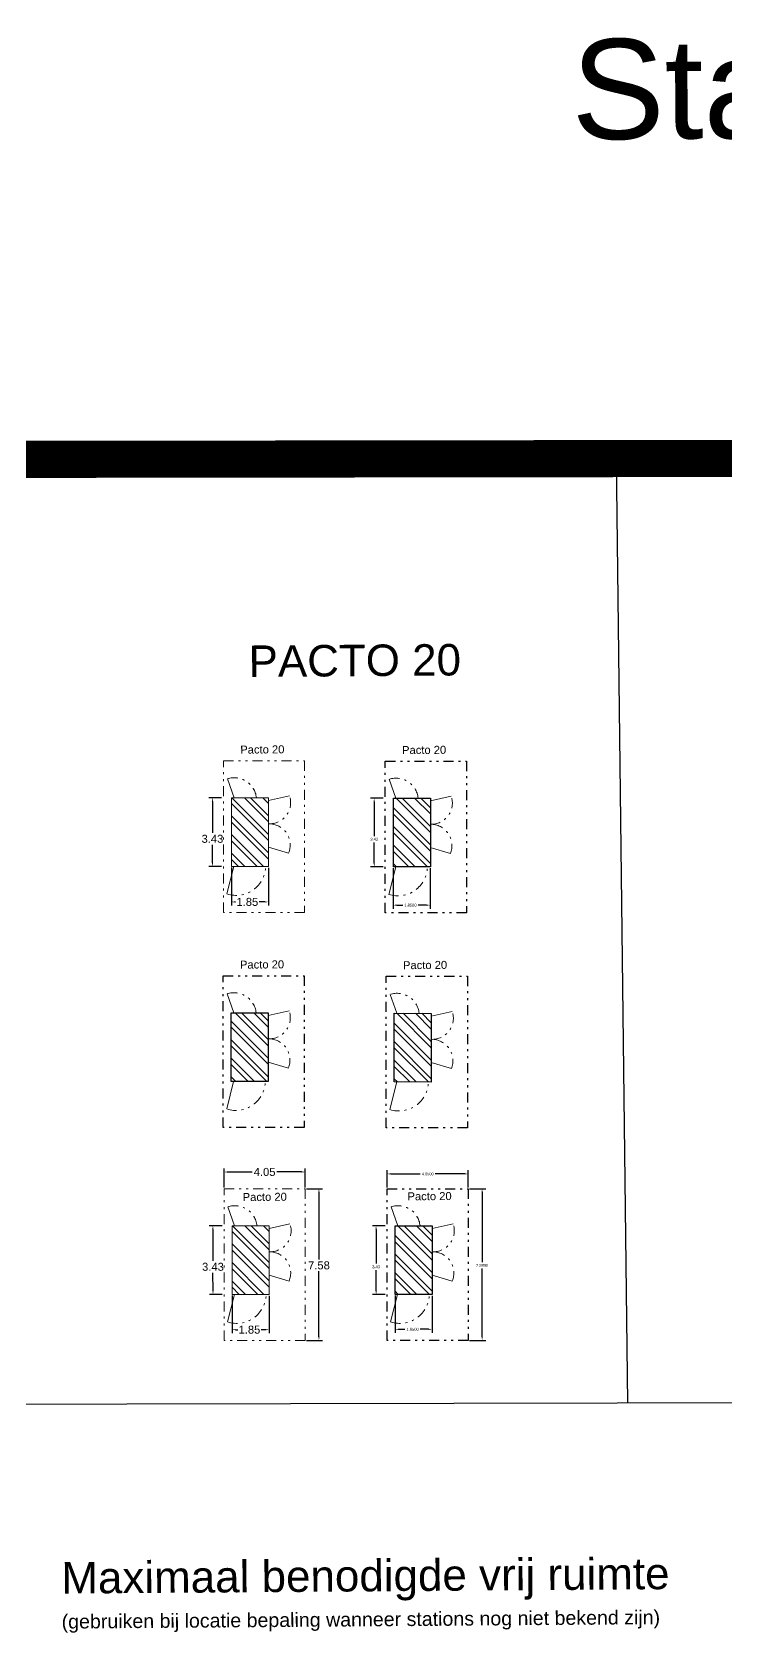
# Model space of a CAD drawing. Header units: metres. Extents: x 342 to 6270, y 11 to 2199.
# Drawn here: x 515 to 549.7, y 143.4 to 223.4 of the extents above; entities that cross this region are included whole.
import ezdxf

# ---------------------------------------------------------------- set-up
doc = ezdxf.new("R2010")
doc.units = ezdxf.units.M
doc.linetypes.add('DASHED', pattern=[0.75, 0.5, -0.25])
doc.linetypes.add('DIVIDE', pattern=[1.25, 0.5, -0.25, 0, -0.25, 0, -0.25])
doc.layers.get('Defpoints').update_dxf_attribs({"lineweight": 5})
doc.layers.add('01 - Station', color=7, linetype='Continuous')
doc.layers.add('Aansluiting LS K09', color=104, linetype='DASHED', lineweight=0)
doc.styles.get("Standard").update_dxf_attribs({"font": 'arial.ttf'})
doc.styles.add('TM-0.5', font='', dxfattribs={"height": 0.5})
doc.styles.get('TM-0.5').set_extended_font_data('Arial Nova Light')
doc.dimstyles.get("Standard").update_dxf_attribs({"dimtxt": 0.18, "dimasz": 0.18, "dimexe": 0.18, "dimexo": 0.0625, "dimgap": 0.09, "dimtad": 0, "dimtih": 1, "dimtoh": 1, "dimdec": 4, "dimzin": 0, "dimdsep": 46, "dimtxsty": 'Standard', "dimcen": 0.09, "dimadec": 0, "dimazin": 0, "dimtfac": 1, "dimtdec": 4, "dimtofl": 0, "dimtmove": 0, "dimatfit": 3, "dimfxl": 1, "dimtolj": 1, "dimtzin": 0, "dimarcsym": 0})

# ---------------------------------------------------------------- blocks, each defined once
blk = doc.blocks.new('*D139')
at = {"layer": '01 - Station', "color": 0, "lineweight": -2, "transparency": 16777216}
for p, q in [((586.634, 172.628), (586.634, 173.385)), ((586.814, 173.205), (588.24, 173.205)), ((590.376, 173.205), (588.876, 173.205)), ((590.556, 172.628), (590.556, 173.385))]:
    blk.add_line(p, q, dxfattribs=at)
at = {"layer": '01 - Station', "color": 0, "transparency": 16777216}
for points in [[(586.814, 173.235), (586.814, 173.175), (586.634, 173.205)], [(590.376, 173.235), (590.376, 173.175), (590.556, 173.205)]]:
    blk.add_solid(points, dxfattribs=at)
at = {"layer": 'Defpoints', "color": 0, "transparency": 16777216}
for p in [(590.556, 173.205), (586.634, 172.566), (590.556, 172.566)]:
    blk.add_point(p, dxfattribs=at)
at = {"layer": '01 - Station', "color": 0, "transparency": 16777216, "insert": (588.558, 173.205), "char_height": 25, "attachment_point": 5}
blk.add_mtext('\\A1;{\\H0.0044x;\\P3.9220}', dxfattribs=at)
blk = doc.blocks.new('*D140')
at = {"layer": '01 - Station', "color": 0, "lineweight": -2, "transparency": 16777216}
for p, q in [((590.618, 172.566), (591.54, 172.566)), ((591.36, 172.386), (591.36, 170.424)), ((591.36, 168.17), (591.36, 170.132)), ((590.618, 167.99), (591.54, 167.99))]:
    blk.add_line(p, q, dxfattribs=at)
at = {"layer": '01 - Station', "color": 0, "transparency": 16777216}
for points in [[(591.33, 172.386), (591.39, 172.386), (591.36, 172.566)], [(591.33, 168.17), (591.39, 168.17), (591.36, 167.99)]]:
    blk.add_solid(points, dxfattribs=at)
at = {"layer": 'Defpoints', "color": 0, "transparency": 16777216}
for p in [(590.556, 172.566), (591.36, 172.566), (590.556, 167.99)]:
    blk.add_point(p, dxfattribs=at)
at = {"layer": '01 - Station', "color": 0, "transparency": 16777216, "insert": (591.36, 170.278), "char_height": 25, "attachment_point": 5}
blk.add_mtext('\\A1;{\\H0.0044x;4.5760}', dxfattribs=at)
blk = doc.blocks.new('*D117')
at = {"layer": '01 - Station', "color": 0, "lineweight": -2, "transparency": 16777216}
for p, q in [((533.075, 181.648), (533.075, 179.615)), ((534.925, 181.644), (534.925, 179.615)), ((533.255, 179.795), (533.553, 179.795)), ((534.745, 179.795), (534.316, 179.795))]:
    blk.add_line(p, q, dxfattribs=at)
at = {"layer": '01 - Station', "color": 0, "transparency": 16777216}
for points in [[(533.255, 179.825), (533.255, 179.765), (533.075, 179.795)], [(534.745, 179.825), (534.745, 179.765), (534.925, 179.795)]]:
    blk.add_solid(points, dxfattribs=at)
at = {"layer": 'Defpoints', "color": 0, "transparency": 16777216}
for p in [(533.075, 181.71), (534.925, 181.706), (534.925, 179.795)]:
    blk.add_point(p, dxfattribs=at)
at = {"layer": '01 - Station', "color": 0, "transparency": 16777216, "insert": (533.934, 179.795), "char_height": 0.18, "attachment_point": 5}
blk.add_mtext('\\A1;{\\H0.8x;1.8500}', dxfattribs=at)
blk = doc.blocks.new('*D118')
at = {"color": 0, "lineweight": -2, "transparency": 16777216}
for p, q in [((532.581, 185.139), (531.943, 185.138)), ((532.124, 184.959), (532.126, 183.249)), ((532.128, 181.889), (532.127, 182.922)), ((532.581, 181.709), (531.948, 181.708))]:
    blk.add_line(p, q, dxfattribs=at)
at = {"color": 0, "transparency": 16777216}
for points in [[(532.154, 184.959), (532.094, 184.959), (532.123, 185.139)], [(532.158, 181.889), (532.098, 181.889), (532.128, 181.709)]]:
    blk.add_solid(points, dxfattribs=at)
at = {"layer": 'Defpoints', "color": 0, "transparency": 16777216}
for p in [(533.081, 185.14), (532.128, 181.709), (533.081, 181.71)]:
    blk.add_point(p, dxfattribs=at)
at = {"color": 0, "transparency": 16777216, "insert": (532.126, 183.086), "char_height": 0.18, "attachment_point": 5}
blk.add_mtext('\\A1;{\\H0.8x;3.43}', dxfattribs=at)
blk = doc.blocks.new('*D119')
at = {"layer": '01 - Station', "color": 0, "lineweight": -2, "transparency": 16777216}
for p, q in [((533.169, 160.282), (533.169, 158.419)), ((535.019, 160.279), (535.019, 158.419)), ((533.349, 158.599), (533.662, 158.599)), ((534.839, 158.599), (534.426, 158.599))]:
    blk.add_line(p, q, dxfattribs=at)
at = {"layer": '01 - Station', "color": 0, "transparency": 16777216}
for points in [[(533.349, 158.629), (533.349, 158.569), (533.169, 158.599)], [(534.839, 158.629), (534.839, 158.569), (535.019, 158.599)]]:
    blk.add_solid(points, dxfattribs=at)
at = {"layer": 'Defpoints', "color": 0, "transparency": 16777216}
for p in [(533.169, 160.345), (535.019, 160.341), (535.019, 158.599)]:
    blk.add_point(p, dxfattribs=at)
at = {"layer": '01 - Station', "color": 0, "transparency": 16777216, "insert": (534.044, 158.599), "char_height": 0.18, "attachment_point": 5}
blk.add_mtext('\\A1;{\\H0.8x;1.8500}', dxfattribs=at)
blk = doc.blocks.new('*D120')
at = {"color": 0, "lineweight": -2, "transparency": 16777216}
for p, q in [((532.676, 163.774), (532.037, 163.773)), ((532.218, 163.593), (532.22, 161.884)), ((532.222, 160.523), (532.221, 161.557)), ((532.676, 160.344), (532.043, 160.343))]:
    blk.add_line(p, q, dxfattribs=at)
at = {"color": 0, "transparency": 16777216}
for points in [[(532.248, 163.593), (532.188, 163.593), (532.217, 163.773)], [(532.252, 160.523), (532.192, 160.523), (532.223, 160.343)]]:
    blk.add_solid(points, dxfattribs=at)
at = {"layer": 'Defpoints', "color": 0, "transparency": 16777216}
for p in [(533.176, 163.775), (532.223, 160.343), (533.176, 160.345)]:
    blk.add_point(p, dxfattribs=at)
at = {"color": 0, "transparency": 16777216, "insert": (532.221, 161.721), "char_height": 0.18, "attachment_point": 5}
blk.add_mtext('\\A1;{\\H0.8x;3.43}', dxfattribs=at)
blk = doc.blocks.new('*D121')
at = {"layer": '01 - Station', "color": 0, "lineweight": -2, "transparency": 16777216}
for p, q in [((536.888, 165.625), (537.696, 165.625)), ((537.516, 165.445), (537.516, 161.957)), ((537.516, 158.225), (537.516, 161.63)), ((536.888, 158.045), (537.696, 158.045))]:
    blk.add_line(p, q, dxfattribs=at)
at = {"layer": '01 - Station', "color": 0, "transparency": 16777216}
for points in [[(537.486, 165.445), (537.546, 165.445), (537.516, 165.625)], [(537.486, 158.225), (537.546, 158.225), (537.516, 158.045)]]:
    blk.add_solid(points, dxfattribs=at)
at = {"layer": 'Defpoints', "color": 0, "transparency": 16777216}
for p in [(536.826, 165.625), (536.826, 158.045), (537.516, 158.045)]:
    blk.add_point(p, dxfattribs=at)
at = {"layer": '01 - Station', "color": 0, "transparency": 16777216, "insert": (537.516, 161.794), "char_height": 0.18, "attachment_point": 5}
blk.add_mtext('\\A1;{\\H0.8x;7.5800}', dxfattribs=at)
blk = doc.blocks.new('*D148')
at = {"layer": '01 - Station', "color": 0, "lineweight": -2, "transparency": 16777216}
for p, q in [((532.776, 165.687), (532.776, 166.544)), ((536.826, 165.687), (536.826, 166.544)), ((532.956, 166.364), (534.424, 166.364)), ((536.646, 166.364), (535.177, 166.364))]:
    blk.add_line(p, q, dxfattribs=at)
at = {"layer": '01 - Station', "color": 0, "transparency": 16777216}
for points in [[(532.956, 166.394), (532.956, 166.334), (532.776, 166.364)], [(536.646, 166.394), (536.646, 166.334), (536.826, 166.364)]]:
    blk.add_solid(points, dxfattribs=at)
at = {"layer": 'Defpoints', "color": 0, "transparency": 16777216}
for p in [(536.826, 166.364), (532.776, 165.625), (536.826, 165.625)]:
    blk.add_point(p, dxfattribs=at)
at = {"layer": '01 - Station', "color": 0, "transparency": 16777216, "insert": (534.801, 166.364), "char_height": 0.18, "attachment_point": 5}
blk.add_mtext('\\A1;{\\H0.76x;4.0500}', dxfattribs=at)
blk = doc.blocks.new('*D53')
at = {"layer": '01 - Station', "color": 0, "lineweight": -2, "transparency": 16777216}
for p, q in [((222.337, 181.024), (222.337, 179.129)), ((224.187, 181.02), (224.187, 179.129)), ((222.517, 179.309), (222.545, 179.309)), ((224.007, 179.309), (223.722, 179.309))]:
    blk.add_line(p, q, dxfattribs=at)
at = {"layer": '01 - Station', "color": 0, "transparency": 16777216}
for points in [[(222.517, 179.339), (222.517, 179.279), (222.337, 179.309)], [(224.007, 179.339), (224.007, 179.279), (224.187, 179.309)]]:
    blk.add_solid(points, dxfattribs=at)
at = {"layer": 'Defpoints', "color": 0, "transparency": 16777216}
for p in [(222.337, 181.086), (224.187, 181.083), (224.187, 179.309)]:
    blk.add_point(p, dxfattribs=at)
at = {"layer": '01 - Station', "color": 0, "lineweight": 0, "transparency": 16777216, "insert": (223.133, 179.309), "char_height": 0.5, "attachment_point": 5, "style": 'TM-0.5'}
blk.add_mtext('\\A1;{\\H0.8x;1.85}', dxfattribs=at)
blk = doc.blocks.new('*D54')
at = {"color": 0, "lineweight": -2, "transparency": 16777216}
for p, q in [((221.844, 184.516), (221.206, 184.515)), ((221.386, 184.335), (221.388, 182.756)), ((221.391, 181.265), (221.389, 182.169)), ((221.844, 181.086), (221.211, 181.085))]:
    blk.add_line(p, q, dxfattribs=at)
at = {"color": 0, "transparency": 16777216}
for points in [[(221.416, 184.335), (221.356, 184.335), (221.386, 184.515)], [(221.421, 181.265), (221.361, 181.265), (221.391, 181.085)]]:
    blk.add_solid(points, dxfattribs=at)
at = {"layer": 'Defpoints', "color": 0, "transparency": 16777216}
for p in [(222.344, 184.516), (221.391, 181.085), (222.344, 181.086)]:
    blk.add_point(p, dxfattribs=at)
at = {"color": 0, "lineweight": 0, "transparency": 16777216, "insert": (221.389, 182.462), "char_height": 0.5, "attachment_point": 5, "style": 'TM-0.5'}
blk.add_mtext('\\A1;{\\H0.8x;3.43}', dxfattribs=at)
blk = doc.blocks.new('PACTO 20 exc. afm.')
at = {"transparency": 33554687}
h = blk.add_hatch(dxfattribs=at)
h.set_pattern_fill('ANSI32', color=256, scale=0.069, angle=89.97653)
h.set_pattern_definition([(134.97652568, (401110.7286, -176326.92934), (-0.4649186164, -0.4645378142), []), (134.97652568, (401110.72875, -176326.6195), (-0.4649186164, -0.4645378142), [])])
h.paths.add_polyline_path([(0.602, 1.914), (-1.247, 1.915), (-1.249, -1.515), (0.601, -1.519)])
at = {"color": 114, "linetype": 'DIVIDE', "true_color": 0x139b48}
blk.add_lwpolyline([(-1.649, 3.765), (2.401, 3.765), (2.401, -3.815), (-1.649, -3.815)], close=True, dxfattribs=at)
at = {"lineweight": 15}
for points in [[(-1.126, 1.915), (-1.457, 2.861)], [(0.601, 1.776), (1.642, 2.011)], [(0.598, -0.549), (1.603, -0.852)], [(-1.128, -1.516), (-1.477, -2.895)]]:
    blk.add_lwpolyline(points, dxfattribs=at)
blk.add_lwpolyline([(-1.249, -1.515), (-1.249, 1.915), (0.601, 1.911), (0.601, -1.519)], close=True)
at = {"linetype": 'DIVIDE', "lineweight": 15}
for centre, radius, start, end in [((-1.114, 1.804), 1.111, 5.92656, 107.96306), ((0.65, 1.664), 1.051, 267.31725, 19.3189), ((0.613, -0.453), 1.067, 338.05001, 90.63191), ((-1.023, -1.491), 1.476, 252.08603, 358.92278)]:
    blk.add_arc(centre, radius, start, end, dxfattribs=at)
at = {"insert": (-0.815, 4.518), "char_height": 0.4, "attachment_point": 1, "rotation": 0.42477, "style": 'TM-0.5'}
blk.add_mtext_dynamic_manual_height_columns('Pacto 20', width=5.58023, gutter_width=6.043, heights=[0], dxfattribs=at)
blk = doc.blocks.new('*D55')
at = {"layer": '01 - Station', "color": 0, "lineweight": -2, "transparency": 16777216}
for p, q in [((222.37, 159.636), (222.37, 157.754)), ((224.22, 159.633), (224.22, 157.754)), ((222.55, 157.934), (222.65, 157.934)), ((224.04, 157.934), (223.827, 157.934))]:
    blk.add_line(p, q, dxfattribs=at)
at = {"layer": '01 - Station', "color": 0, "transparency": 16777216}
for points in [[(222.55, 157.964), (222.55, 157.904), (222.37, 157.934)], [(224.04, 157.964), (224.04, 157.904), (224.22, 157.934)]]:
    blk.add_solid(points, dxfattribs=at)
at = {"layer": 'Defpoints', "color": 0, "transparency": 16777216}
for p in [(222.37, 159.699), (224.22, 159.695), (224.22, 157.934)]:
    blk.add_point(p, dxfattribs=at)
at = {"layer": '01 - Station', "color": 0, "lineweight": 0, "transparency": 16777216, "insert": (223.238, 157.934), "char_height": 0.5, "attachment_point": 5, "style": 'TM-0.5'}
blk.add_mtext('\\A1;{\\H0.8x;1.85}', dxfattribs=at)
blk = doc.blocks.new('*D56')
at = {"color": 0, "lineweight": -2, "transparency": 16777216}
for p, q in [((221.87, 163.128), (221.232, 163.127)), ((221.412, 162.947), (221.415, 161.368)), ((221.417, 159.877), (221.415, 160.781)), ((221.87, 159.698), (221.237, 159.697))]:
    blk.add_line(p, q, dxfattribs=at)
at = {"color": 0, "transparency": 16777216}
for points in [[(221.442, 162.948), (221.382, 162.947), (221.412, 163.127)], [(221.447, 159.878), (221.387, 159.877), (221.417, 159.697)]]:
    blk.add_solid(points, dxfattribs=at)
at = {"layer": 'Defpoints', "color": 0, "transparency": 16777216}
for p in [(222.37, 163.129), (221.417, 159.697), (222.37, 159.699)]:
    blk.add_point(p, dxfattribs=at)
at = {"color": 0, "lineweight": 0, "transparency": 16777216, "insert": (221.415, 161.075), "char_height": 0.5, "attachment_point": 5, "style": 'TM-0.5'}
blk.add_mtext('\\A1;{\\H0.8x;3.43}', dxfattribs=at)
blk = doc.blocks.new('*D57')
at = {"layer": '01 - Station', "color": 0, "lineweight": -2, "transparency": 16777216}
for p, q in [((226.083, 164.979), (226.89, 164.979)), ((226.71, 164.799), (226.71, 161.441)), ((226.71, 157.579), (226.71, 160.855)), ((226.083, 157.399), (226.89, 157.399))]:
    blk.add_line(p, q, dxfattribs=at)
at = {"layer": '01 - Station', "color": 0, "transparency": 16777216}
for points in [[(226.68, 164.799), (226.74, 164.799), (226.71, 164.979)], [(226.68, 157.579), (226.74, 157.579), (226.71, 157.399)]]:
    blk.add_solid(points, dxfattribs=at)
at = {"layer": 'Defpoints', "color": 0, "transparency": 16777216}
for p in [(226.02, 164.979), (226.02, 157.399), (226.71, 157.399)]:
    blk.add_point(p, dxfattribs=at)
at = {"layer": '01 - Station', "color": 0, "lineweight": 0, "transparency": 16777216, "insert": (226.71, 161.148), "char_height": 0.5, "attachment_point": 5, "style": 'TM-0.5'}
blk.add_mtext('\\A1;{\\H0.8x;7.58}', dxfattribs=at)
blk = doc.blocks.new('*D58')
at = {"layer": '01 - Station', "color": 0, "lineweight": -2, "transparency": 16777216}
for p, q in [((221.97, 165.041), (221.97, 165.994)), ((222.15, 165.814), (223.381, 165.814)), ((225.84, 165.814), (224.609, 165.814)), ((226.02, 165.041), (226.02, 165.994))]:
    blk.add_line(p, q, dxfattribs=at)
at = {"layer": '01 - Station', "color": 0, "transparency": 16777216}
for points in [[(222.15, 165.844), (222.15, 165.784), (221.97, 165.814)], [(225.84, 165.844), (225.84, 165.784), (226.02, 165.814)]]:
    blk.add_solid(points, dxfattribs=at)
at = {"layer": 'Defpoints', "color": 0, "transparency": 16777216}
for p in [(221.97, 165.814), (221.97, 164.979), (226.02, 164.979)]:
    blk.add_point(p, dxfattribs=at)
at = {"layer": '01 - Station', "color": 0, "lineweight": 0, "transparency": 16777216, "insert": (223.995, 165.814), "char_height": 0.5, "attachment_point": 5, "style": 'TM-0.5'}
blk.add_mtext('\\A1;{\\H0.8x;4.05}', dxfattribs=at)
blk = doc.blocks.new('*D130')
at = {"layer": '01 - Station', "color": 0, "lineweight": -2, "transparency": 16777216}
for p, q in [((586.603, 163.665), (586.603, 164.418)), ((586.783, 164.238), (588.246, 164.238)), ((590.345, 164.238), (588.882, 164.238)), ((590.525, 163.665), (590.525, 164.418))]:
    blk.add_line(p, q, dxfattribs=at)
at = {"layer": '01 - Station', "color": 0, "transparency": 16777216}
for points in [[(586.783, 164.268), (586.783, 164.208), (586.603, 164.238)], [(590.345, 164.268), (590.345, 164.208), (590.525, 164.238)]]:
    blk.add_solid(points, dxfattribs=at)
at = {"layer": 'Defpoints', "color": 0, "transparency": 16777216}
for p in [(590.525, 164.238), (586.603, 163.602), (590.525, 163.602)]:
    blk.add_point(p, dxfattribs=at)
at = {"layer": '01 - Station', "color": 0, "transparency": 16777216, "insert": (588.564, 164.238), "char_height": 25, "attachment_point": 5}
blk.add_mtext('\\A1;{\\H0.0044x;3.9220}', dxfattribs=at)
blk = doc.blocks.new('*D131')
at = {"layer": '01 - Station', "color": 0, "lineweight": -2, "transparency": 16777216}
for p, q in [((590.587, 163.602), (591.509, 163.602)), ((591.329, 163.422), (591.329, 161.46)), ((591.329, 159.206), (591.329, 161.168)), ((590.587, 159.026), (591.509, 159.026))]:
    blk.add_line(p, q, dxfattribs=at)
at = {"layer": '01 - Station', "color": 0, "transparency": 16777216}
for points in [[(591.299, 163.422), (591.359, 163.422), (591.329, 163.602)], [(591.299, 159.206), (591.359, 159.206), (591.329, 159.026)]]:
    blk.add_solid(points, dxfattribs=at)
at = {"layer": 'Defpoints', "color": 0, "transparency": 16777216}
for p in [(590.525, 163.602), (591.329, 163.602), (590.525, 159.026)]:
    blk.add_point(p, dxfattribs=at)
at = {"layer": '01 - Station', "color": 0, "transparency": 16777216, "insert": (591.329, 161.314), "char_height": 25, "attachment_point": 5}
blk.add_mtext('\\A1;{\\H0.0044x;4.5760}', dxfattribs=at)
blk = doc.blocks.new('PACTO 20')
at = {"lineweight": 0, "transparency": 33554687}
h = blk.add_hatch(dxfattribs=at)
h.set_pattern_fill('ANSI32', color=256, scale=0.069, angle=89.9765257)
h.set_pattern_definition([(134.97652568, (401334.3212, -176144.3276), (-0.4649186164, -0.4645378142), []), (134.97652568, (401334.3213, -176144.0178), (-0.4649186164, -0.4645378142), [])])
h.paths.add_polyline_path([(224.19447, 184.51576), (222.34521, 184.51643), (222.34394, 181.08643), (224.1932, 181.08273)])
at = {"color": 114, "linetype": 'DIVIDE', "lineweight": 0, "true_color": 0x139b48}
blk.add_lwpolyline([(221.94377, 186.36632), (225.99377, 186.36632), (225.99377, 178.78632), (221.94377, 178.78632)], close=True, dxfattribs=at)
at = {"lineweight": 0}
for points in [[(222.46645, 184.51638), (222.13554, 185.4626)], [(224.19375, 184.3781), (225.23482, 184.61301)], [(224.1903, 182.05233), (225.19535, 181.74935)], [(222.46487, 181.08619), (222.11564, 179.70647)]]:
    blk.add_lwpolyline(points, dxfattribs=at)
blk.add_lwpolyline([(222.34377, 181.08643), (222.34377, 184.51643), (224.19375, 184.51273), (224.19375, 181.08273)], close=True, dxfattribs=at)
at = {"linetype": 'DIVIDE', "lineweight": 0}
for centre, radius, start, end in [((222.47822, 184.40562), 1.11114, 5.9265597, 107.9630643), ((224.24295, 184.26529), 1.05105, 267.3172499, 19.3188986), ((224.20552, 182.14827), 1.06719, 338.0500058, 90.63191), ((222.56959, 181.11077), 1.47585, 252.0860311, 358.9227821)]:
    blk.add_arc(centre, radius, start, end, dxfattribs=at)
at = {"lineweight": 0, "insert": (222.7771, 187.11939), "char_height": 0.4, "attachment_point": 1, "rotation": 0.4247719, "style": 'TM-0.5'}
blk.add_mtext_dynamic_manual_height_columns('Pacto 20', width=5.5802319, gutter_width=6.04269, heights=[0], dxfattribs=at)
at = {"lineweight": 0}
dim = blk.add_linear_dim(base=(221.39088, 181.08498), p1=(222.34377, 184.51643), p2=(222.34377, 181.08643), angle=90.0871753, text='{\\H0.8x;3.43}', dimstyle='Standard', override={"dimexo": 0.5}, dxfattribs=at)
dim.commit()
dim.dimension.update_dxf_attribs({"geometry": '*D54', "text_midpoint": (221.38878, 182.46223), "dimtype": 128})
at = {"layer": '01 - Station', "lineweight": 0}
dim = blk.add_linear_dim(base=(224.18689, 179.30901), p1=(222.33691, 181.08644), p2=(224.18689, 181.08274), text='{\\H0.8x;<>}', dimstyle='Standard', dxfattribs=at)
dim.commit()
dim.dimension.update_dxf_attribs({"geometry": '*D53', "text_midpoint": (223.13328, 179.30901), "dimtype": 128})
blk = doc.blocks.new('PACTO 20 extr. afm.')
at = {"lineweight": 0, "transparency": 33554687}
h = blk.add_hatch(dxfattribs=at)
h.set_pattern_fill('ANSI32', color=256, scale=0.069, angle=89.9765257)
h.set_pattern_definition([(134.97652568, (401334.3474, -176165.7151), (-0.4649186164, -0.4645378142), []), (134.97652568, (401334.3475, -176165.4053), (-0.4649186164, -0.4645378142), [])])
h.paths.add_polyline_path([(224.2207, 163.12827), (222.37144, 163.12893), (222.37017, 159.69893), (224.21943, 159.69524)])
at = {"color": 114, "linetype": 'DIVIDE', "lineweight": 0, "true_color": 0x139b48}
blk.add_lwpolyline([(221.97, 164.97883), (226.02, 164.97883), (226.02, 157.39883), (221.97, 157.39883)], close=True, dxfattribs=at)
at = {"lineweight": 0}
for points in [[(222.49268, 163.12888), (222.16177, 164.0751)], [(224.21998, 162.9906), (225.26105, 163.22551)], [(224.21653, 160.66484), (225.22158, 160.36186)], [(222.49111, 159.69869), (222.14187, 158.31897)]]:
    blk.add_lwpolyline(points, dxfattribs=at)
blk.add_lwpolyline([(222.37, 159.69893), (222.37, 163.12893), (224.21998, 163.12523), (224.21998, 159.69523)], close=True, dxfattribs=at)
at = {"linetype": 'DIVIDE', "lineweight": 0}
for centre, radius, start, end in [((222.50445, 163.01812), 1.11114, 5.9265597, 107.9630643), ((224.26918, 162.87779), 1.05105, 267.3172499, 19.3188986), ((224.23175, 160.76077), 1.06719, 338.0500058, 90.63191), ((222.59582, 159.72328), 1.47585, 252.0860311, 358.9227821)]:
    blk.add_arc(centre, radius, start, end, dxfattribs=at)
at = {"lineweight": 0, "insert": (222.89853, 164.7615), "char_height": 0.4, "attachment_point": 1, "rotation": 0.4247719, "style": 'TM-0.5'}
blk.add_mtext_dynamic_manual_height_columns('Pacto 20', width=5.5802319, gutter_width=6.04269, heights=[0], dxfattribs=at)
at = {"lineweight": 0}
dim = blk.add_linear_dim(base=(221.41711, 159.69748), p1=(222.37, 163.12893), p2=(222.37, 159.69893), angle=90.0871753, text='{\\H0.8x;3.43}', dimstyle='Standard', override={"dimexo": 0.5}, dxfattribs=at)
dim.commit()
dim.dimension.update_dxf_attribs({"geometry": '*D56', "text_midpoint": (221.41501, 161.07474), "dimtype": 128})
at = {"layer": '01 - Station', "lineweight": 0}
dim = blk.add_linear_dim(base=(221.97, 165.81375), p1=(226.02, 164.97883), p2=(221.97, 164.97883), text='{\\H0.8x;<>}', dimstyle='Standard', dxfattribs=at)
dim.commit()
dim.dimension.update_dxf_attribs({"geometry": '*D58', "text_midpoint": (223.995, 165.81375)})
dim = blk.add_linear_dim(base=(226.71047, 157.39883), p1=(226.02, 164.97883), p2=(226.02, 157.39883), angle=90, text='{\\H0.8x;<>}', dimstyle='Standard', dxfattribs=at)
dim.commit()
dim.dimension.update_dxf_attribs({"geometry": '*D57', "text_midpoint": (226.71047, 161.14798), "dimtype": 128})
dim = blk.add_linear_dim(base=(224.21998, 157.93438), p1=(222.37, 159.69893), p2=(224.21998, 159.69523), text='{\\H0.8x;<>}', dimstyle='Standard', dxfattribs=at)
dim.commit()
dim.dimension.update_dxf_attribs({"geometry": '*D55', "text_midpoint": (223.23843, 157.93438), "dimtype": 128})

msp = doc.modelspace()

# ---------------------------------------------------------------- hatches: boundary and pattern name
at = {"transparency": 33554687}
h = msp.add_hatch(dxfattribs=at)
h.set_pattern_fill('ANSI32', color=256, scale=0.069, angle=89.9765257)
h.set_pattern_definition([(134.97652568, (401645.0588, -176143.704), (-0.4649186164, -0.4645378142), []), (134.97652568, (401645.0589, -176143.39415), (-0.4649186164, -0.4645378142), [])])
h.paths.add_polyline_path([(534.93209, 185.13941), (533.08283, 185.14008), (533.08156, 181.71008), (534.93081, 181.70638)])
h = msp.add_hatch(dxfattribs=at)
h.set_pattern_fill('ANSI32', color=256, scale=0.069, angle=89.9765257)
h.set_pattern_definition([(134.97652568, (401645.10616, -176154.4536), (-0.4649186164, -0.4645378142), []), (134.97652568, (401645.1063, -176154.1438), (-0.4649186164, -0.4645378142), [])])
h.paths.add_polyline_path([(534.97947, 174.38979), (533.13021, 174.39046), (533.12894, 170.96046), (534.97819, 170.95676)])
h = msp.add_hatch(dxfattribs=at)
h.set_pattern_fill('ANSI32', color=256, scale=0.069, angle=89.9765257)
h.set_pattern_definition([(134.97652568, (401645.153, -176165.0693), (-0.4649186164, -0.4645378142), []), (134.97652568, (401645.1531, -176164.7595), (-0.4649186164, -0.4645378142), [])])
h.paths.add_polyline_path([(535.02628, 163.77406), (533.17702, 163.77473), (533.17575, 160.34473), (535.025, 160.34103)])

# ---------------------------------------------------------------- linework, layer by layer
at = {"color": 114, "linetype": 'DIVIDE', "true_color": 0x139b48}
for points in [[(532.68139, 186.98997), (536.73139, 186.98997), (536.73139, 179.40997), (532.68139, 179.40997)], [(532.72877, 176.24035), (536.77877, 176.24035), (536.77877, 168.66035), (532.72877, 168.66035)], [(532.77558, 165.62463), (536.82558, 165.62463), (536.82558, 158.04463), (532.77558, 158.04463)]]:
    msp.add_lwpolyline(points, close=True, dxfattribs=at)
at = {"lineweight": 15}
for points in [[(533.20407, 185.14003), (532.87315, 186.08625)], [(534.93137, 185.00175), (535.97243, 185.23666)], [(534.92791, 182.67598), (535.93296, 182.373)], [(533.20249, 181.70984), (532.85325, 180.33012)], [(533.25145, 174.39041), (532.92053, 175.33663)], [(534.97875, 174.25212), (536.01982, 174.48703)], [(534.97529, 171.92636), (535.98035, 171.62338)], [(533.24987, 170.96021), (532.90063, 169.5805)], [(533.29826, 163.77468), (532.96735, 164.7209)], [(535.02556, 163.6364), (536.06663, 163.87131)], [(535.0221, 161.31063), (536.02716, 161.00766)], [(533.29668, 160.34449), (532.94744, 158.96477)]]:
    msp.add_lwpolyline(points, dxfattribs=at)
for points in [[(533.08139, 181.71008), (533.08139, 185.14008), (534.93137, 185.13638), (534.93137, 181.70638)], [(533.12877, 170.96046), (533.12877, 174.39046), (534.97875, 174.38676), (534.97875, 170.95676)], [(533.17558, 160.34473), (533.17558, 163.77473), (535.02556, 163.77103), (535.02556, 160.34103)]]:
    msp.add_lwpolyline(points, close=True)
at = {"linetype": 'DIVIDE', "lineweight": 15}
for centre, radius, start, end in [((533.21583, 185.02927), 1.11114, 5.9265597, 107.9630643), ((534.98056, 184.88894), 1.05105, 267.3172499, 19.3188986), ((534.94314, 182.77191), 1.06719, 338.0500058, 90.63191), ((533.30721, 181.73442), 1.47585, 252.0860311, 358.9227821), ((533.26321, 174.27965), 1.11114, 5.9265597, 107.9630643), ((535.02794, 174.13932), 1.05105, 267.3172499, 19.3188986), ((534.99052, 172.02229), 1.06719, 338.0500058, 90.63191), ((533.35459, 170.9848), 1.47585, 252.0860311, 358.9227821), ((533.31003, 163.66392), 1.11114, 5.9265597, 107.9630643), ((535.07476, 163.52359), 1.05105, 267.3172499, 19.3188986), ((535.03733, 161.40657), 1.06719, 338.0500058, 90.63191), ((533.4014, 160.36907), 1.47585, 252.0860311, 358.9227821)]:
    msp.add_arc(centre, radius, start, end, dxfattribs=at)
at = {"layer": '01 - Station'}
for points in [[(544.80025, 154.91999), (544.23331, 202.05391)], [(487.1011, 154.80314), (625.93288, 155.0843)]]:
    msp.add_lwpolyline(points, dxfattribs=at)
at = {"layer": 'Aansluiting LS K09', "linetype": 'Continuous', "const_width": 1.85405}
msp.add_lwpolyline([(625.83441, 202.21375), (625.96561, 101.90626), (487.00588, 101.72451), (487.00544, 202.03458), (625.83441, 202.21375)], dxfattribs=at)

# ---------------------------------------------------------------- block references
at = {"layer": '01 - Station'}
for name, p in [('PACTO 20', (302.65529, 0.6458)), ('PACTO 20 exc. afm.', (526.23267, 172.50338)), ('PACTO 20 extr. afm.', (302.65529, 0.6458))]:
    msp.add_blockref(name, p, dxfattribs=at)

# ---------------------------------------------------------------- texts
at = {"attachment_point": 1, "rotation": 0.4247719, "style": 'TM-0.5'}
for s, width, gutter_width, insert, char_height in [('Stations', 18.9857139, 23.74305, (541.95388, 223.05854), 5), ('PACTO 20', 18.9857139, 23.74305, (525.84248, 192.76729), 1.571688), ('Pacto 20', 5.5802319, 6.04269, (533.51471, 187.74304), 0.4), ('Pacto 20', 5.5802319, 6.04269, (533.5621, 176.99341), 0.4), ('Pacto 20', 5.5802319, 6.04269, (533.78688, 165.44304), 0.4), ('Maximaal benodigde vrij ruimte {\\H0.44538x;(gebruiken bij locatie bepaling wanneer stations nog niet bekend zijn)}', 31.1658072, 23.74305, (516.48969, 146.96242), 1.57168757)]:
    msp.add_mtext_dynamic_manual_height_columns(s, width=width, gutter_width=gutter_width, heights=[0], dxfattribs=dict(at, insert=insert, char_height=char_height))

# ---------------------------------------------------------------- dimensions: what is measured, and where the dimension line sits
for base, p1, p2, picture, middle in [((532.12849, 181.70863), (533.08139, 185.14008), (533.08139, 181.71008), '*D118', (532.1264, 183.08588)), ((532.22269, 160.34328), (533.17558, 163.77473), (533.17558, 160.34473), '*D120', (532.22059, 161.72054))]:
    dim = msp.add_linear_dim(base=base, p1=p1, p2=p2, angle=90.0871753, text='{\\H0.8x;3.43}', dimstyle='Standard', override={"dimexo": 0.5})
    dim.commit()
    dim.dimension.update_dxf_attribs({"geometry": picture, "text_midpoint": middle, "dimtype": 160})
at = {"layer": '01 - Station'}
dim = msp.add_linear_dim(base=(590.55564, 173.20475), p1=(586.63364, 172.56581), p2=(590.55564, 172.56581), text='{\\H0.0044x;\\P<>}', dimstyle='Standard', override={"dimtxt": 25, "dimfxlon": 0}, dxfattribs=at)
dim.commit()
dim.dimension.update_dxf_attribs({"geometry": '*D139', "text_midpoint": (588.55787, 173.20475), "dimtype": 160})
for base, p1, p2, picture, middle in [((591.35978, 172.56581), (590.55564, 167.98981), (590.55564, 172.56581), '*D140', (591.35978, 170.27781)), ((591.32911, 163.60232), (590.52497, 159.02632), (590.52497, 163.60232), '*D131', (591.32911, 161.31432))]:
    dim = msp.add_linear_dim(base=base, p1=p1, p2=p2, angle=90, text='{\\H0.0044x;<>}', dimstyle='Standard', override={"dimtxt": 25}, dxfattribs=at)
    dim.commit()
    dim.dimension.update_dxf_attribs({"geometry": picture, "text_midpoint": middle})
for base, p1, p2, picture, middle in [((534.92451, 179.79491), (533.07453, 181.71009), (534.92451, 181.70639), '*D117', (533.93448, 179.79491)), ((535.0187, 158.59903), (533.16872, 160.34474), (535.0187, 160.34104), '*D119', (534.04434, 158.59903))]:
    dim = msp.add_linear_dim(base=base, p1=p1, p2=p2, text='{\\H0.8x;<>}', dimstyle='Standard', dxfattribs=at)
    dim.commit()
    dim.dimension.update_dxf_attribs({"geometry": picture, "text_midpoint": middle, "dimtype": 160})
dim = msp.add_linear_dim(base=(590.52497, 164.2378), p1=(586.60297, 163.60232), p2=(590.52497, 163.60232), text='{\\H0.0044x;<>}', dimstyle='Standard', override={"dimtxt": 25}, dxfattribs=at)
dim.commit()
dim.dimension.update_dxf_attribs({"geometry": '*D130', "text_midpoint": (588.56397, 164.2378)})
dim = msp.add_linear_dim(base=(536.82558, 166.36441), p1=(532.77558, 165.62463), p2=(536.82558, 165.62463), text='{\\H0.76x;<>}', dimstyle='Standard', dxfattribs=at)
dim.commit()
dim.dimension.update_dxf_attribs({"geometry": '*D148', "text_midpoint": (534.80058, 166.36441)})
dim = msp.add_linear_dim(base=(537.51605, 158.04463), p1=(536.82558, 165.62463), p2=(536.82558, 158.04463), angle=90, text='{\\H0.8x;<>}', dimstyle='Standard', dxfattribs=at)
dim.commit()
dim.dimension.update_dxf_attribs({"geometry": '*D121', "text_midpoint": (537.51605, 161.79378), "dimtype": 160})

doc.saveas('drawing.dxf')
